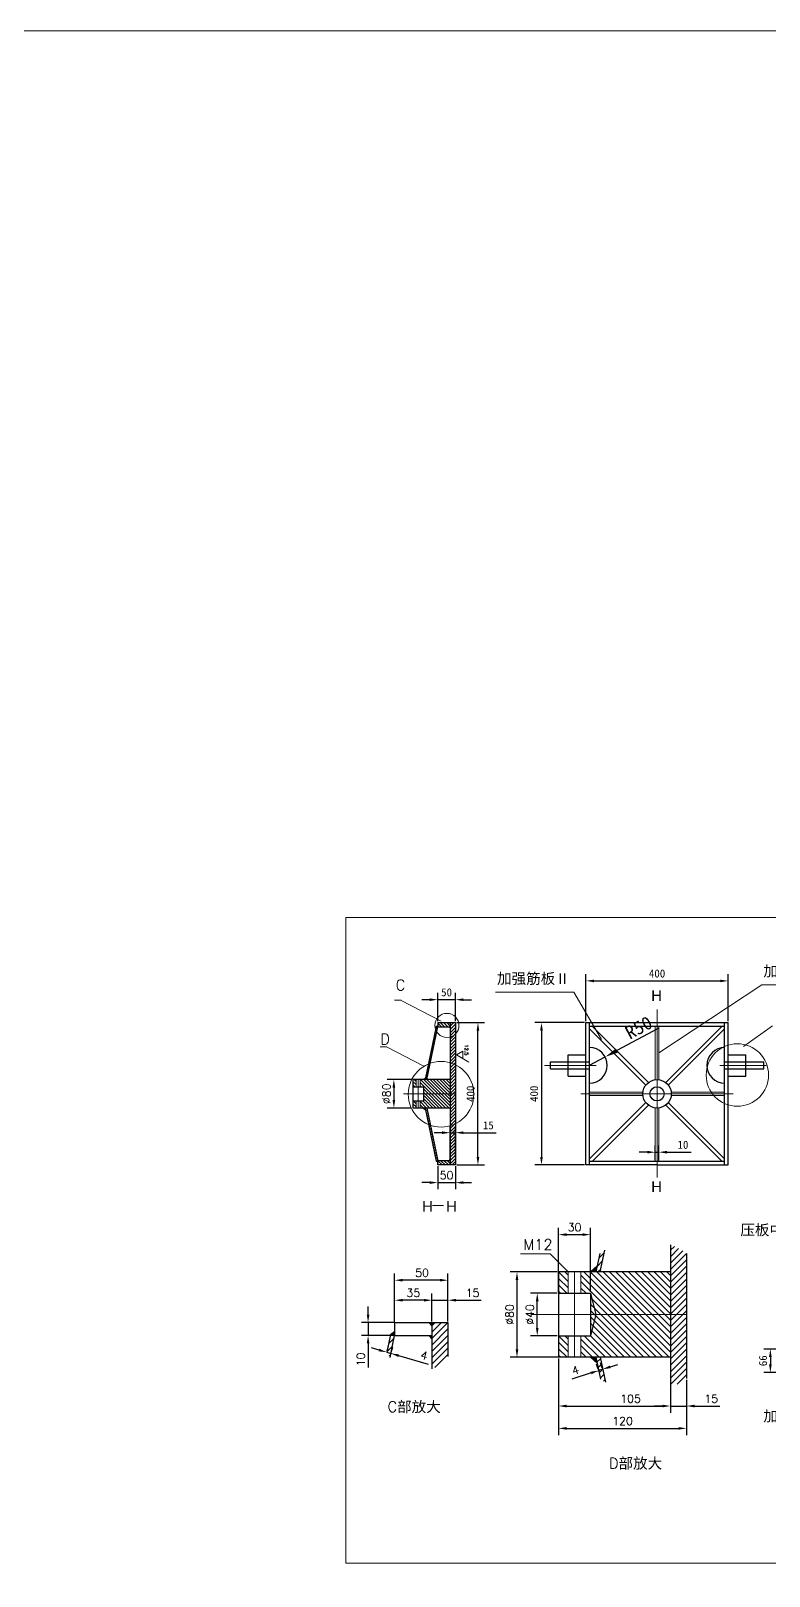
# Model space of a CAD drawing. Header units: millimetres. Extents: x 27179 to 44376, y -2108 to 7885.
# Drawn here: x 35482 to 37559, y 3542 to 7885 of the extents above; entities that cross this region are included whole.
import ezdxf
from ezdxf.lldxf.tags import DXFTag

# ---------------------------------------------------------------- set-up
doc = ezdxf.new("R2010")
doc.units = ezdxf.units.MM
doc.layers.add('DIM', color=7, linetype='Continuous')
doc.layers.add('中心线层', color=1, linetype='CENTER', lineweight=9)
doc.layers.add('标注层', color=5, linetype='Continuous', lineweight=9)
doc.styles.get("Standard").update_dxf_attribs({"font": ''})
doc.styles.get('Standard').set_extended_font_data('SimSun')
tags = doc.linetypes.add('ACAD_ISO03W100', pattern=[30, 12, -18]).pattern_tags.tags
tags[6:7] = [DXFTag(74, 4), DXFTag(75, 0), DXFTag(340, '0'), DXFTag(46, 1.0), DXFTag(50, 0.0), DXFTag(44, 0.0), DXFTag(45, 0.0)]
tags[4:5] = [DXFTag(74, 4), DXFTag(75, 0), DXFTag(340, '0'), DXFTag(46, 1.0), DXFTag(50, 0.0), DXFTag(44, 0.0), DXFTag(45, 0.0)]
tags = doc.linetypes.add('CENTER', pattern=[50.8, 31.75, -6.35, 6.35, -6.35]).pattern_tags.tags
tags[10:11] = [DXFTag(74, 4), DXFTag(75, 0), DXFTag(340, '0'), DXFTag(46, 1.0), DXFTag(50, 0.0), DXFTag(44, 0.0), DXFTag(45, 0.0)]
tags[8:9] = [DXFTag(74, 4), DXFTag(75, 0), DXFTag(340, '0'), DXFTag(46, 1.0), DXFTag(50, 0.0), DXFTag(44, 0.0), DXFTag(45, 0.0)]
tags[6:7] = [DXFTag(74, 4), DXFTag(75, 0), DXFTag(340, '0'), DXFTag(46, 1.0), DXFTag(50, 0.0), DXFTag(44, 0.0), DXFTag(45, 0.0)]
tags[4:5] = [DXFTag(74, 4), DXFTag(75, 0), DXFTag(340, '0'), DXFTag(46, 1.0), DXFTag(50, 0.0), DXFTag(44, 0.0), DXFTag(45, 0.0)]
doc.dimstyles.new('ISO-25', dxfattribs={"dimscale": 20, "dimtxt": 2.5, "dimasz": 2.5, "dimexe": 1.25, "dimexo": 0.625, "dimtad": 1, "dimtxsty": 'Standard', "dimcen": 2.5, "dimadec": 0, "dimazin": 0, "dimtfac": 1, "dimtmove": 0, "dimatfit": 3, "dimfxl": 1, "dimarcsym": 0})
pattern_1 = [(45, (441.303, 0), (-8.980256, 8.980256), [])]
pattern_2 = [(45, (335.672, -185.653), (-8.980256, 8.980256), [])]

# ---------------------------------------------------------------- blocks, each defined once
blk = doc.blocks.new('*D110')
at = {"layer": 'Defpoints', "color": 0, "lineweight": -3, "transparency": 16777216}
for p in [(36626.6, 5161.9), (36626.6, 5097.4), (36676.6, 5097.4)]:
    blk.add_point(p, dxfattribs=at)
at = {"layer": '标注层', "color": 0, "lineweight": -2, "transparency": 16777216}
for p, q in [((36626.6, 5101.1), (36626.6, 5180.7)), ((36676.6, 5101.1), (36676.6, 5180.7)), ((36604.1, 5161.9), (36581.6, 5161.9)), ((36676.6, 5161.9), (36626.6, 5161.9)), ((36699.1, 5161.9), (36721.6, 5161.9))]:
    blk.add_line(p, q, dxfattribs=at)
at = {"layer": '标注层', "color": 0, "lineweight": -3, "transparency": 16777216}
for points in [[(36604.1, 5165.7), (36604.1, 5158.2), (36626.6, 5161.9)], [(36699.1, 5165.7), (36699.1, 5158.2), (36676.6, 5161.9)]]:
    blk.add_solid(points, dxfattribs=at)
at = {"layer": '标注层', "color": 0, "transparency": 16777216, "insert": (36651.6, 5182.5), "char_height": 22.5, "attachment_point": 5}
blk.add_mtext('50', dxfattribs=at)
blk = doc.blocks.new('*D111')
at = {"layer": 'Defpoints', "color": 0, "lineweight": 9, "transparency": 16777216}
for p in [(36676.6, 5097.4), (36739.8, 5097.4), (36676.6, 4697.4)]:
    blk.add_point(p, dxfattribs=at)
at = {"layer": '标注层', "color": 0, "lineweight": -2, "transparency": 16777216}
for p, q in [((36680.4, 5097.4), (36758.6, 5097.4)), ((36739.8, 4719.9), (36739.8, 5074.9)), ((36680.4, 4697.4), (36758.6, 4697.4))]:
    blk.add_line(p, q, dxfattribs=at)
at = {"layer": '标注层', "color": 0, "lineweight": 9, "transparency": 16777216}
for points in [[(36736.1, 5074.9), (36743.6, 5074.9), (36739.8, 5097.4)], [(36736.1, 4719.9), (36743.6, 4719.9), (36739.8, 4697.4)]]:
    blk.add_solid(points, dxfattribs=at)
at = {"layer": '标注层', "color": 0, "transparency": 16777216, "insert": (36719.2, 4897.4), "char_height": 22.5, "attachment_point": 5, "rotation": 90}
blk.add_mtext('400', dxfattribs=at)
blk = doc.blocks.new('*D112')
at = {"layer": 'Defpoints', "color": 0, "lineweight": 9, "transparency": 16777216}
for p in [(36966.6, 4156.9), (37281.6, 4156.9), (37281.6, 4019.8)]:
    blk.add_point(p, dxfattribs=at)
at = {"layer": '标注层', "color": 0, "lineweight": -2, "transparency": 16777216}
for p, q in [((36966.6, 4153.2), (36966.6, 4001)), ((37281.6, 4153.2), (37281.6, 4001)), ((36989.1, 4019.8), (37259.1, 4019.8))]:
    blk.add_line(p, q, dxfattribs=at)
at = {"layer": '标注层', "color": 0, "lineweight": 9, "transparency": 16777216}
for points in [[(36989.1, 4023.5), (36989.1, 4016), (36966.6, 4019.8)], [(37259.1, 4023.5), (37259.1, 4016), (37281.6, 4019.8)]]:
    blk.add_solid(points, dxfattribs=at)
at = {"layer": '标注层', "color": 0, "transparency": 16777216, "insert": (37169.1, 4040.4), "char_height": 22.5, "attachment_point": 5}
blk.add_mtext('{\\Ftxt.shx|c0;105}', dxfattribs=at)
blk = doc.blocks.new('*D113')
at = {"layer": 'Defpoints', "color": 0, "lineweight": 9, "transparency": 16777216}
for p in [(36849.7, 4396.9), (36966.6, 4396.9), (37056.6, 4156.9)]:
    blk.add_point(p, dxfattribs=at)
at = {"layer": '标注层', "color": 0, "lineweight": -2, "transparency": 16777216}
for p, q in [((36962.8, 4396.9), (36830.9, 4396.9)), ((36849.7, 4179.4), (36849.7, 4374.4)), ((37052.8, 4156.9), (36830.9, 4156.9))]:
    blk.add_line(p, q, dxfattribs=at)
at = {"layer": '标注层', "color": 0, "lineweight": 9, "transparency": 16777216}
for points in [[(36845.9, 4374.4), (36853.4, 4374.4), (36849.7, 4396.9)], [(36845.9, 4179.4), (36853.4, 4179.4), (36849.7, 4156.9)]]:
    blk.add_solid(points, dxfattribs=at)
at = {"layer": '标注层', "color": 0, "transparency": 16777216, "insert": (36829, 4276.9), "char_height": 22.5, "attachment_point": 5, "rotation": 90}
blk.add_mtext('{\\Ftxt.shx|c0;%%c80}', dxfattribs=at)
blk = doc.blocks.new('*D114')
at = {"layer": 'Defpoints', "color": 0, "lineweight": 9, "transparency": 16777216}
for p in [(36906.6, 4336.9), (36966.6, 4336.9), (36966.6, 4216.9)]:
    blk.add_point(p, dxfattribs=at)
at = {"layer": '标注层', "color": 0, "lineweight": -2, "transparency": 16777216}
for p, q in [((36962.8, 4336.9), (36887.9, 4336.9)), ((36906.6, 4239.4), (36906.6, 4314.4)), ((36962.8, 4216.9), (36887.9, 4216.9))]:
    blk.add_line(p, q, dxfattribs=at)
at = {"layer": '标注层', "color": 0, "lineweight": 9, "transparency": 16777216}
for points in [[(36902.9, 4314.4), (36910.4, 4314.4), (36906.6, 4336.9)], [(36902.9, 4239.4), (36910.4, 4239.4), (36906.6, 4216.9)]]:
    blk.add_solid(points, dxfattribs=at)
at = {"layer": '标注层', "color": 0, "transparency": 16777216, "insert": (36886, 4276.9), "char_height": 22.5, "attachment_point": 5, "rotation": 90}
blk.add_mtext('{\\Ftxt.shx|c0;%%c40}', dxfattribs=at)
blk = doc.blocks.new('*D115')
at = {"layer": 'Defpoints', "color": 0, "lineweight": 9, "transparency": 16777216}
for p in [(37056.6, 4501.5), (36966.6, 4336.9), (37056.6, 4336.9)]:
    blk.add_point(p, dxfattribs=at)
at = {"layer": '标注层', "color": 0, "lineweight": -2, "transparency": 16777216}
for p, q in [((36966.6, 4340.7), (36966.6, 4520.3)), ((37056.6, 4340.7), (37056.6, 4520.3)), ((36989.1, 4501.5), (37034.1, 4501.5))]:
    blk.add_line(p, q, dxfattribs=at)
at = {"layer": '标注层', "color": 0, "lineweight": 9, "transparency": 16777216}
for points in [[(36989.1, 4505.3), (36989.1, 4497.8), (36966.6, 4501.5)], [(37034.1, 4505.3), (37034.1, 4497.8), (37056.6, 4501.5)]]:
    blk.add_solid(points, dxfattribs=at)
at = {"layer": '标注层', "color": 0, "transparency": 16777216, "insert": (37011.6, 4522.2), "char_height": 22.5, "attachment_point": 5}
blk.add_mtext('{\\Ftxt.shx|c0;30}', dxfattribs=at)
blk = doc.blocks.new('*D116')
at = {"layer": 'Defpoints', "color": 0, "lineweight": 9, "transparency": 16777216}
for p in [(36966.6, 4156.9), (37326.6, 4096.7), (37326.6, 3957)]:
    blk.add_point(p, dxfattribs=at)
at = {"layer": '标注层', "color": 0, "lineweight": -2, "transparency": 16777216}
for p, q in [((36966.6, 4153.2), (36966.6, 3938.2)), ((37326.6, 4092.9), (37326.6, 3938.2)), ((36989.1, 3957), (37304.1, 3957))]:
    blk.add_line(p, q, dxfattribs=at)
at = {"layer": '标注层', "color": 0, "lineweight": 9, "transparency": 16777216}
for points in [[(36989.1, 3960.7), (36989.1, 3953.2), (36966.6, 3957)], [(37304.1, 3960.7), (37304.1, 3953.2), (37326.6, 3957)]]:
    blk.add_solid(points, dxfattribs=at)
at = {"layer": '标注层', "color": 0, "transparency": 16777216, "insert": (37146.6, 3977.6), "char_height": 22.5, "attachment_point": 5}
blk.add_mtext('{\\Ftxt.shx|c0;120}', dxfattribs=at)
blk = doc.blocks.new('*D117')
at = {"layer": 'Defpoints', "color": 0, "lineweight": 9, "transparency": 16777216}
for p in [(37079.4, 4119.5), (37079.4, 4119.4), (37090.7, 4122.9)]:
    blk.add_point(p, dxfattribs=at)
at = {"layer": '标注层', "color": 0, "lineweight": -2, "transparency": 16777216}
for p, q in [((37078.3, 4122.9), (37073.7, 4137.4)), ((37089.6, 4126.5), (37085, 4140.9)), ((37112.1, 4129.8), (37133.6, 4136.6)), ((37057.9, 4112.7), (37004.3, 4095.7)), ((37090.7, 4123.1), (37079.4, 4119.5))]:
    blk.add_line(p, q, dxfattribs=at)
at = {"layer": '标注层', "color": 0, "lineweight": 9, "transparency": 16777216}
for points in [[(37111, 4133.4), (37113.3, 4126.3), (37090.7, 4123.1)], [(37056.8, 4116.3), (37059.1, 4109.1), (37079.4, 4119.5)]]:
    blk.add_solid(points, dxfattribs=at)
at = {"layer": '标注层', "color": 0, "transparency": 16777216, "insert": (37014.2, 4120.5), "char_height": 22.5, "attachment_point": 5, "rotation": 17.5521}
blk.add_mtext('{\\Ftxt.shx|c0;4}', dxfattribs=at)
blk = doc.blocks.new('*D118')
at = {"layer": 'Defpoints', "color": 0, "lineweight": 9, "transparency": 16777216}
for p in [(37326.6, 4096.7), (37281.6, 4072.8), (37326.6, 4019.8)]:
    blk.add_point(p, dxfattribs=at)
at = {"layer": '标注层', "color": 0, "lineweight": -2, "transparency": 16777216}
for p, q in [((37326.6, 4092.9), (37326.6, 4001)), ((37281.6, 4069.1), (37281.6, 4001)), ((37259.1, 4019.8), (37236.6, 4019.8)), ((37281.6, 4019.8), (37326.6, 4019.8)), ((37349.1, 4019.8), (37420.3, 4019.8))]:
    blk.add_line(p, q, dxfattribs=at)
at = {"layer": '标注层', "color": 0, "lineweight": 9, "transparency": 16777216}
for points in [[(37259.1, 4023.5), (37259.1, 4016), (37281.6, 4019.8)], [(37349.1, 4023.5), (37349.1, 4016), (37326.6, 4019.8)]]:
    blk.add_solid(points, dxfattribs=at)
at = {"layer": '标注层', "color": 0, "transparency": 16777216, "insert": (37396, 4040.4), "char_height": 22.5, "attachment_point": 5}
blk.add_mtext('{\\Ftxt.shx|c0;15}', dxfattribs=at)
blk = doc.blocks.new('*D119')
at = {"layer": 'Defpoints', "color": 0, "lineweight": 9, "transparency": 16777216}
for p in [(36505.5, 4373.4), (36505.5, 4254.1), (36655.5, 4254.1)]:
    blk.add_point(p, dxfattribs=at)
at = {"layer": '标注层', "color": 0, "lineweight": -2, "transparency": 16777216}
for p, q in [((36505.5, 4257.8), (36505.5, 4392.2)), ((36655.5, 4257.8), (36655.5, 4392.2)), ((36633, 4373.4), (36528, 4373.4))]:
    blk.add_line(p, q, dxfattribs=at)
at = {"layer": '标注层', "color": 0, "lineweight": 9, "transparency": 16777216}
for points in [[(36528, 4377.2), (36528, 4369.7), (36505.5, 4373.4)], [(36633, 4377.2), (36633, 4369.7), (36655.5, 4373.4)]]:
    blk.add_solid(points, dxfattribs=at)
at = {"layer": '标注层', "color": 0, "transparency": 16777216, "insert": (36582.7, 4394.1), "char_height": 22.5, "attachment_point": 5}
blk.add_mtext('{\\Ftxt.shx|c0;50}', dxfattribs=at)
blk = doc.blocks.new('*D120')
at = {"layer": 'Defpoints', "color": 0, "lineweight": 9, "transparency": 16777216}
for p in [(36505.5, 4317.2), (36505.5, 4254.1), (36610.5, 4254.1)]:
    blk.add_point(p, dxfattribs=at)
at = {"layer": '标注层', "color": 0, "lineweight": -2, "transparency": 16777216}
for p, q in [((36505.5, 4257.8), (36505.5, 4335.9)), ((36588, 4317.2), (36528, 4317.2)), ((36610.5, 4257.8), (36610.5, 4335.9))]:
    blk.add_line(p, q, dxfattribs=at)
at = {"layer": '标注层', "color": 0, "lineweight": 9, "transparency": 16777216}
for points in [[(36528, 4320.9), (36528, 4313.4), (36505.5, 4317.2)], [(36588, 4320.9), (36588, 4313.4), (36610.5, 4317.2)]]:
    blk.add_solid(points, dxfattribs=at)
at = {"layer": '标注层', "color": 0, "transparency": 16777216, "insert": (36558, 4337.8), "char_height": 22.5, "attachment_point": 5}
blk.add_mtext('{\\Ftxt.shx|c0;35}', dxfattribs=at)
blk = doc.blocks.new('*D121')
at = {"layer": 'Defpoints', "color": 0, "lineweight": 9, "transparency": 16777216}
for p in [(36655.5, 4317.2), (36610.5, 4254.1), (36655.5, 4254.1)]:
    blk.add_point(p, dxfattribs=at)
at = {"layer": '标注层', "color": 0, "lineweight": -2, "transparency": 16777216}
for p, q in [((36588, 4317.2), (36565.5, 4317.2)), ((36610.5, 4257.8), (36610.5, 4335.9)), ((36610.5, 4317.2), (36655.5, 4317.2)), ((36655.5, 4257.8), (36655.5, 4335.9)), ((36678, 4317.2), (36749.2, 4317.2))]:
    blk.add_line(p, q, dxfattribs=at)
at = {"layer": '标注层', "color": 0, "lineweight": 9, "transparency": 16777216}
for points in [[(36588, 4320.9), (36588, 4313.4), (36610.5, 4317.2)], [(36678, 4320.9), (36678, 4313.4), (36655.5, 4317.2)]]:
    blk.add_solid(points, dxfattribs=at)
at = {"layer": '标注层', "color": 0, "transparency": 16777216, "insert": (36724.8, 4337.8), "char_height": 22.5, "attachment_point": 5}
blk.add_mtext('{\\Ftxt.shx|c0;15}', dxfattribs=at)
blk = doc.blocks.new('*D122')
at = {"layer": 'Defpoints', "color": 0, "lineweight": 9, "transparency": 16777216}
for p in [(36430.7, 4218.1), (36509.3, 4254.1), (36509.3, 4218.1)]:
    blk.add_point(p, dxfattribs=at)
at = {"layer": '标注层', "color": 0, "lineweight": -2, "transparency": 16777216}
for p, q in [((36430.7, 4276.6), (36430.7, 4299.1)), ((36505.6, 4254.1), (36412, 4254.1)), ((36505.6, 4218.1), (36412, 4218.1)), ((36430.7, 4254.1), (36430.7, 4218.1)), ((36430.7, 4195.6), (36430.7, 4128.1))]:
    blk.add_line(p, q, dxfattribs=at)
at = {"layer": '标注层', "color": 0, "lineweight": 9, "transparency": 16777216}
for points in [[(36427, 4276.6), (36434.5, 4276.6), (36430.7, 4254.1)], [(36427, 4195.6), (36434.5, 4195.6), (36430.7, 4218.1)]]:
    blk.add_solid(points, dxfattribs=at)
at = {"layer": '标注层', "color": 0, "transparency": 16777216, "insert": (36410.1, 4150.6), "char_height": 22.5, "attachment_point": 5, "rotation": 90}
blk.add_mtext('{\\Ftxt.shx|c0;10}', dxfattribs=at)
blk = doc.blocks.new('*D123')
at = {"layer": 'Defpoints', "color": 0, "lineweight": 9, "transparency": 16777216}
for p in [(36483.4, 4170.9), (36494.9, 4167.6), (36494.9, 4167.6)]:
    blk.add_point(p, dxfattribs=at)
at = {"layer": '标注层', "color": 0, "lineweight": -2, "transparency": 16777216}
for p, q in [((36461.7, 4177.1), (36440.1, 4183.3)), ((36483.4, 4170.9), (36494.9, 4167.6)), ((36484.4, 4174.5), (36488.5, 4188.9)), ((36495.9, 4171.2), (36500.1, 4185.6)), ((36516.5, 4161.4), (36599.3, 4137.7))]:
    blk.add_line(p, q, dxfattribs=at)
at = {"layer": '标注层', "color": 0, "lineweight": 9, "transparency": 16777216}
for points in [[(36462.8, 4180.7), (36460.7, 4173.5), (36483.4, 4170.9)], [(36517.6, 4165), (36515.5, 4157.8), (36494.9, 4167.6)]]:
    blk.add_solid(points, dxfattribs=at)
at = {"layer": '标注层', "color": 0, "transparency": 16777216, "insert": (36588.7, 4162.1), "char_height": 22.5, "attachment_point": 5, "rotation": 344.0189}
blk.add_mtext('{\\Ftxt.shx|c0;4}', dxfattribs=at)
blk = doc.blocks.new('*D130')
at = {"layer": 'Defpoints', "color": 0, "lineweight": 9, "transparency": 16777216}
for p in [(37443.8, 5214.7), (37043.8, 5097.4), (37443.8, 5097.4)]:
    blk.add_point(p, dxfattribs=at)
at = {"layer": '标注层', "color": 0, "lineweight": -2, "transparency": 16777216}
for p, q in [((37043.8, 5101.1), (37043.8, 5233.4)), ((37066.3, 5214.7), (37421.3, 5214.7)), ((37443.8, 5101.1), (37443.8, 5233.4))]:
    blk.add_line(p, q, dxfattribs=at)
at = {"layer": '标注层', "color": 0, "lineweight": 9, "transparency": 16777216}
for points in [[(37066.3, 5218.4), (37066.3, 5210.9), (37043.8, 5214.7)], [(37421.3, 5218.4), (37421.3, 5210.9), (37443.8, 5214.7)]]:
    blk.add_solid(points, dxfattribs=at)
at = {"layer": '标注层', "color": 0, "transparency": 16777216, "insert": (37243.8, 5235.3), "char_height": 22.5, "attachment_point": 5}
blk.add_mtext('400', dxfattribs=at)
blk = doc.blocks.new('*D131')
at = {"layer": 'Defpoints', "color": 0, "lineweight": 9, "transparency": 16777216}
for p in [(37043.8, 5097.4), (36918.5, 4697.4), (37043.8, 4697.4)]:
    blk.add_point(p, dxfattribs=at)
at = {"layer": '标注层', "color": 0, "lineweight": -2, "transparency": 16777216}
for p, q in [((37040, 5097.4), (36899.8, 5097.4)), ((36918.5, 5074.9), (36918.5, 4719.9)), ((37040, 4697.4), (36899.8, 4697.4))]:
    blk.add_line(p, q, dxfattribs=at)
at = {"layer": '标注层', "color": 0, "lineweight": 9, "transparency": 16777216}
for points in [[(36914.8, 5074.9), (36922.3, 5074.9), (36918.5, 5097.4)], [(36914.8, 4719.9), (36922.3, 4719.9), (36918.5, 4697.4)]]:
    blk.add_solid(points, dxfattribs=at)
at = {"layer": '标注层', "color": 0, "transparency": 16777216, "insert": (36897.9, 4897.4), "char_height": 22.5, "attachment_point": 5, "rotation": 90}
blk.add_mtext('400', dxfattribs=at)
blk = doc.blocks.new('*D134')
at = {"layer": 'Defpoints', "color": 0, "lineweight": -3, "transparency": 16777216}
for p in [(37097.8, 5001), (37053.8, 4977.4)]:
    blk.add_point(p, dxfattribs=at)
at = {"layer": '标注层', "color": 0, "lineweight": -2, "transparency": 16777216}
for p, q in [((37246.9, 5081), (37130.9, 5018.8)), ((37053.8, 4977.4), (37097.8, 5001))]:
    blk.add_line(p, q, dxfattribs=at)
at = {"layer": '标注层', "color": 0, "lineweight": -3, "transparency": 16777216}
blk.add_solid([(37127.9, 5024.3), (37133.8, 5013.2), (37097.8, 5001)], dxfattribs=at)
at = {"layer": '标注层', "color": 0, "transparency": 16777216, "insert": (37192.1, 5083.5), "char_height": 37.5, "attachment_point": 5, "rotation": 28.2328}
blk.add_mtext('R50', dxfattribs=at)
blk = doc.blocks.new('*D136')
at = {"layer": 'Defpoints', "color": 0, "lineweight": 9, "transparency": 16777216}
for p in [(37238.8, 4707.4), (37248.8, 4733.2), (37248.8, 4707.4)]:
    blk.add_point(p, dxfattribs=at)
at = {"layer": '标注层', "color": 0, "lineweight": -2, "transparency": 16777216}
for p, q in [((37238.8, 4711.1), (37238.8, 4752)), ((37248.8, 4711.1), (37248.8, 4752)), ((37216.3, 4733.2), (37193.8, 4733.2)), ((37238.8, 4733.2), (37248.8, 4733.2)), ((37271.3, 4733.2), (37339.3, 4733.2))]:
    blk.add_line(p, q, dxfattribs=at)
at = {"layer": '标注层', "color": 0, "lineweight": 9, "transparency": 16777216}
for points in [[(37216.3, 4737), (37216.3, 4729.5), (37238.8, 4733.2)], [(37271.3, 4737), (37271.3, 4729.5), (37248.8, 4733.2)]]:
    blk.add_solid(points, dxfattribs=at)
at = {"layer": '标注层', "color": 0, "transparency": 16777216, "insert": (37316.5, 4753.9), "char_height": 22.5, "attachment_point": 5}
blk.add_mtext('10', dxfattribs=at)
blk = doc.blocks.new('*D138')
at = {"layer": 'Defpoints', "color": 0, "lineweight": 9, "transparency": 16777216}
for p in [(37586.8, 4180), (37562.5, 4114), (37586.8, 4114)]:
    blk.add_point(p, dxfattribs=at)
at = {"layer": '标注层', "color": 0, "lineweight": -2, "transparency": 16777216}
for p, q in [((37583.1, 4180), (37543.7, 4180)), ((37562.5, 4157.5), (37562.5, 4136.5)), ((37583.1, 4114), (37543.7, 4114))]:
    blk.add_line(p, q, dxfattribs=at)
at = {"layer": '标注层', "color": 0, "lineweight": 9, "transparency": 16777216}
for points in [[(37558.7, 4157.5), (37566.2, 4157.5), (37562.5, 4180)], [(37558.7, 4136.5), (37566.2, 4136.5), (37562.5, 4114)]]:
    blk.add_solid(points, dxfattribs=at)
at = {"layer": '标注层', "color": 0, "transparency": 16777216, "insert": (37541.9, 4147), "char_height": 22.5, "attachment_point": 5, "rotation": 90}
blk.add_mtext('66', dxfattribs=at)
blk = doc.blocks.new('*D171')
at = {"layer": 'Defpoints', "color": 0, "lineweight": 9, "transparency": 16777216}
for p in [(36556.6, 4937.4), (36503.3, 4857.4), (36556.6, 4857.4)]:
    blk.add_point(p, dxfattribs=at)
at = {"layer": '标注层', "color": 0, "lineweight": -2, "transparency": 16777216}
for p, q in [((36552.9, 4937.4), (36484.5, 4937.4)), ((36503.3, 4914.9), (36503.3, 4879.9)), ((36552.9, 4857.4), (36484.5, 4857.4))]:
    blk.add_line(p, q, dxfattribs=at)
at = {"layer": '标注层', "color": 0, "lineweight": 9, "transparency": 16777216}
for points in [[(36499.5, 4914.9), (36507, 4914.9), (36503.3, 4937.4)], [(36499.5, 4879.9), (36507, 4879.9), (36503.3, 4857.4)]]:
    blk.add_solid(points, dxfattribs=at)
at = {"layer": '标注层', "color": 0, "transparency": 16777216, "insert": (36482.6, 4897.4), "char_height": 22.5, "attachment_point": 5, "rotation": 90}
blk.add_mtext('{\\Ftxt.shx|c0;%%c80}', dxfattribs=at)
blk = doc.blocks.new('*D172')
at = {"layer": 'Defpoints', "color": 0, "lineweight": 9, "transparency": 16777216}
for p in [(36626.6, 4697.4), (36676.6, 4697.4), (36676.6, 4647.7)]:
    blk.add_point(p, dxfattribs=at)
at = {"layer": '标注层', "color": 0, "lineweight": -2, "transparency": 16777216}
for p, q in [((36626.6, 4693.6), (36626.6, 4629)), ((36676.6, 4693.6), (36676.6, 4629)), ((36604.1, 4647.7), (36581.6, 4647.7)), ((36626.6, 4647.7), (36676.6, 4647.7)), ((36699.1, 4647.7), (36721.6, 4647.7))]:
    blk.add_line(p, q, dxfattribs=at)
at = {"layer": '标注层', "color": 0, "lineweight": 9, "transparency": 16777216}
for points in [[(36604.1, 4651.5), (36604.1, 4644), (36626.6, 4647.7)], [(36699.1, 4651.5), (36699.1, 4644), (36676.6, 4647.7)]]:
    blk.add_solid(points, dxfattribs=at)
at = {"layer": '标注层', "color": 0, "transparency": 16777216, "insert": (36651.6, 4668.4), "char_height": 22.5, "attachment_point": 5}
blk.add_mtext('{\\Ftxt.shx|c0;50}', dxfattribs=at)
blk = doc.blocks.new('*D173')
at = {"layer": 'Defpoints', "color": 0, "lineweight": 9, "transparency": 16777216}
for p in [(36676.6, 4788.1), (36661.6, 4709.4), (36676.6, 4715.9)]:
    blk.add_point(p, dxfattribs=at)
at = {"layer": '标注层', "color": 0, "lineweight": -2, "transparency": 16777216}
for p, q in [((36639.1, 4788.1), (36616.6, 4788.1)), ((36661.6, 4713.1), (36661.6, 4806.8)), ((36661.6, 4788.1), (36676.6, 4788.1)), ((36676.6, 4719.6), (36676.6, 4806.8)), ((36699.1, 4788.1), (36791.4, 4788.1))]:
    blk.add_line(p, q, dxfattribs=at)
at = {"layer": '标注层', "color": 0, "lineweight": 9, "transparency": 16777216}
for points in [[(36639.1, 4791.8), (36639.1, 4784.3), (36661.6, 4788.1)], [(36699.1, 4791.8), (36699.1, 4784.3), (36676.6, 4788.1)]]:
    blk.add_solid(points, dxfattribs=at)
at = {"layer": '标注层', "color": 0, "transparency": 16777216, "insert": (36768.9, 4808.7), "char_height": 22.5, "attachment_point": 5}
blk.add_mtext('15', dxfattribs=at)

msp = doc.modelspace()

# ---------------------------------------------------------------- hatches: boundary and pattern name
at = {"lineweight": 9}
h = msp.add_hatch(dxfattribs=at)
h.set_pattern_fill('ANSI31', color=5, scale=2, style=0)
h.paths.add_polyline_path([(36626.613, 5085.36), (36622.732, 5086.33), (36591.613, 4937.36), (36595.613, 4937.36)])
h.paths.add_polyline_path([(36622.732, 4708.39), (36626.613, 4709.36), (36595.613, 4857.36), (36591.613, 4857.36)])
at = {"lineweight": -3}
for points in [[(36626.613, 5089.002), (36622.732, 5086.33), (36626.613, 5085.36)], [(36586.613, 4937.36), (36591.613, 4937.36), (36592.803, 4943.058)], [(36592.803, 4851.662), (36591.613, 4857.36), (36586.613, 4857.36)], [(36626.613, 4709.36), (36622.732, 4708.39), (36626.613, 4705.718)], [(37056.589, 4396.944), (37071.589, 4396.944), (37075.16, 4414.038)], [(36505.471, 4228.993), (36493.829, 4220.977), (36505.471, 4218.067)], [(37075.16, 4139.85), (37071.589, 4156.944), (37056.589, 4156.944)]]:
    msp.add_hatch(color=256, dxfattribs=at).paths.add_polyline_path(points)
at = {"lineweight": 9}
h = msp.add_hatch(dxfattribs=at)
h.set_pattern_fill('ANSI31', color=5, scale=2, angle=90, style=0)
h.paths.add_polyline_path([(36661.613, 5085.36), (36661.613, 5094.36), (36658.613, 5097.36), (36626.613, 5097.36), (36626.613, 5085.36)])
h.paths.add_polyline_path([(36658.613, 4697.36), (36661.613, 4700.36), (36661.613, 4709.36), (36626.613, 4709.36), (36626.613, 4697.36)])
at = {"lineweight": -3}
h = msp.add_hatch(color=256, dxfattribs=at)
h.paths.add_polyline_path([(36658.613, 5097.36), (36661.613, 5094.36), (36661.613, 5097.36)])
h.paths.add_polyline_path([(36661.613, 5094.36), (36664.613, 5097.36), (36661.613, 5097.36)])
h.paths.add_polyline_path([(36661.613, 5082.36), (36661.613, 5085.36), (36658.613, 5085.36)])
at = {"lineweight": 9}
h = msp.add_hatch(dxfattribs=at)
h.set_pattern_fill('ANSI31', color=5, scale=2, style=0)
h.paths.add_polyline_path([(36661.613, 4897.36), (36676.613, 4897.36), (36676.613, 5097.36), (36664.613, 5097.36), (36661.613, 5094.36)])
h.paths.add_polyline_path([(36661.613, 4705.86), (36661.613, 4700.36), (36664.613, 4697.36), (36676.613, 4697.36), (36676.613, 4897.36), (36661.613, 4897.36)])
at = {"lineweight": -3}
h = msp.add_hatch(color=256, dxfattribs=at)
h.paths.add_polyline_path([(36661.613, 4697.36), (36658.613, 4697.36), (36661.613, 4700.36)])
h.paths.add_polyline_path([(36664.613, 4697.36), (36661.613, 4697.36), (36661.613, 4700.36)])
h.paths.add_polyline_path([(36661.613, 4709.36), (36658.613, 4709.36), (36661.613, 4712.36)])
at = {"lineweight": 9}
h = msp.add_hatch(dxfattribs=at)
h.set_pattern_fill('ANSI31', color=5, scale=4, style=0)
h.set_pattern_definition(pattern_1)
h.paths.add_polyline_path([(37096.323, 4457.737, 0.01922003), (37082.439, 4448.881), (37071.589, 4396.944), (37083.589, 4396.944)])
h.paths.add_polyline_path([(37084.468, 4095.294, 0.01902358), (37098.306, 4086.682), (37083.589, 4156.944), (37071.589, 4156.944)])
h = msp.add_hatch(dxfattribs=at)
h.set_pattern_fill('ANSI31', color=5, scale=4, style=0)
h.set_pattern_definition(pattern_1)
h.paths.add_polyline_path([(37326.589, 4448.893, 0.05961978), (37281.589, 4472.722), (37281.589, 4276.944), (37326.589, 4276.944)])
h.paths.add_polyline_path([(37326.589, 4276.944), (37281.589, 4276.944), (37281.589, 4072.843, 0.05961978), (37326.589, 4096.672)])
h = msp.add_hatch(dxfattribs=at)
h.set_pattern_fill('ANSI31', color=5, scale=4, angle=90, style=0)
h.paths.add_polyline_path([(37281.589, 4276.944), (37281.589, 4396.944), (37176.589, 4396.944), (37029.589, 4396.944), (37029.589, 4336.944), (37056.589, 4336.944), (37056.589, 4276.944)])
h.paths.add_polyline_path([(37176.589, 4156.944), (37281.589, 4156.944), (37281.589, 4276.944), (37056.589, 4276.944), (37056.589, 4216.944), (37029.589, 4216.944), (37029.589, 4156.944)])
h.paths.add_polyline_path([(36993.589, 4216.944), (36966.589, 4216.944), (36966.589, 4156.944), (36993.589, 4156.944)])
h.paths.add_polyline_path([(36993.589, 4396.944), (36966.589, 4396.944), (36966.589, 4336.944), (36993.589, 4336.944)])
h = msp.add_hatch(dxfattribs=at)
h.set_pattern_fill('ANSI31', color=5, scale=4, style=0)
h.set_pattern_definition(pattern_2)
h.paths.add_polyline_path([(36483.361, 4170.865, 0.04177303), (36492.594, 4156.592), (36505.471, 4218.067), (36493.829, 4220.977)])
at = {"lineweight": -3}
h = msp.add_hatch(color=256, dxfattribs=at)
h.paths.add_polyline_path([(36601.471, 4254.067), (36610.471, 4245.067), (36610.471, 4254.067)])
h.paths.add_polyline_path([(36610.471, 4245.067), (36619.471, 4254.067), (36610.471, 4254.067)])
h.paths.add_polyline_path([(36610.471, 4209.067), (36610.471, 4218.067), (36601.471, 4218.067)])
at = {"lineweight": 9}
h = msp.add_hatch(dxfattribs=at)
h.set_pattern_fill('ANSI31', color=5, scale=4, style=0)
h.set_pattern_definition(pattern_2)
h.paths.add_polyline_path([(36655.471, 4254.067), (36619.471, 4254.067), (36610.471, 4245.067), (36610.471, 4124.018, 0.14214356), (36655.471, 4158.674)])
at = {"layer": 'DIM', "lineweight": 9}
h = msp.add_hatch(dxfattribs=at)
h.set_pattern_fill('ANSI31', color=5, scale=2, angle=90, style=0)
h.paths.add_polyline_path([(36661.613, 4937.36), (36626.613, 4937.36), (36577.613, 4937.36), (36577.613, 4917.36), (36586.613, 4917.36), (36586.613, 4897.36), (36661.613, 4897.36)])
h.paths.add_polyline_path([(36661.613, 4897.36), (36586.613, 4897.36), (36586.613, 4877.36), (36577.613, 4877.36), (36577.613, 4857.36), (36626.613, 4857.36), (36661.613, 4857.36)])
h.paths.add_polyline_path([(36565.613, 4937.36), (36556.613, 4937.36), (36556.613, 4917.36), (36565.613, 4917.36)])
h.paths.add_polyline_path([(36565.613, 4877.36), (36556.613, 4877.36), (36556.613, 4857.36), (36565.613, 4857.36)])

# ---------------------------------------------------------------- linework, layer by layer
at = {"color": 5, "lineweight": 9}
for p, q in [((37009.986, 5182.624), (36789.165, 5182.624)), ((37009.986, 5182.624), (37087.336, 5050.177)), ((37538.463, 5203.67), (37248.773, 5012.203)), ((37759.283, 5203.67), (37538.463, 5203.67)), ((36504.602, 5160.227), (36523.643, 5160.227)), ((36636.652, 5101.614), (36523.87, 5160.005)), ((37487.131, 5030.015), (37568.044, 5088.628)), ((36464.683, 5028.929), (36483.724, 5028.929)), ((36587.996, 4974.839), (36483.951, 5028.707)), ((36679.059, 5006.44), (36714.155, 4986.178)), ((36611.599, 4583.021), (36643.365, 4583.021)), ((36859.649, 4447.581), (36942.909, 4447.581)), ((36942.909, 4447.581), (36993.589, 4396.944)), ((36483.361, 4170.865), (36508.455, 4163.678)), ((37090.715, 4122.924), (37069.515, 4116.219))]:
    msp.add_line(p, q, dxfattribs=at)
at = {"lineweight": -3}
for p, q in [((36622.732, 5086.33), (36591.613, 4937.36)), ((36622.732, 5086.33), (36626.613, 5089.002)), ((36622.732, 5086.33), (36626.613, 5085.36)), ((36626.613, 5097.36), (36626.613, 5085.36)), ((36658.613, 5097.36), (36661.613, 5094.36)), ((36658.613, 5085.36), (36661.613, 5082.36)), ((36661.613, 5094.36), (36664.613, 5097.36)), ((36556.613, 4917.36), (36586.613, 4917.36)), ((36586.613, 4937.36), (36592.803, 4943.058)), ((36586.613, 4917.36), (36586.613, 4877.36)), ((36661.613, 4937.36), (36626.613, 4937.36)), ((36556.613, 4877.36), (36586.613, 4877.36)), ((36586.613, 4857.36), (36592.803, 4851.662)), ((36661.613, 4857.36), (36626.613, 4857.36)), ((36622.732, 4708.39), (36626.613, 4709.36)), ((36622.732, 4708.39), (36626.613, 4705.718)), ((36626.613, 4697.36), (36626.613, 4709.36)), ((36658.613, 4709.36), (36661.613, 4712.36)), ((36658.613, 4697.36), (36661.613, 4700.36)), ((36661.613, 4700.36), (36664.613, 4697.36)), ((37082.439, 4448.881), (37071.589, 4396.944)), ((37056.589, 4396.944), (37075.16, 4414.038)), ((37281.589, 4396.944), (37176.589, 4396.944)), ((36966.589, 4336.944), (37056.589, 4336.944)), ((37056.589, 4336.944), (37056.589, 4216.944)), ((37056.589, 4336.944), (37071.589, 4276.944)), ((37071.589, 4276.944), (37056.589, 4216.944)), ((36493.829, 4220.977), (36483.361, 4170.865)), ((36493.829, 4220.977), (36505.471, 4228.993)), ((36493.829, 4220.977), (36505.471, 4218.067)), ((36505.471, 4254.067), (36505.471, 4218.067)), ((36601.471, 4254.067), (36610.471, 4245.067)), ((36601.471, 4218.067), (36610.471, 4209.067)), ((36610.471, 4245.067), (36619.471, 4254.067)), ((36966.589, 4216.944), (37056.589, 4216.944)), ((37056.589, 4156.944), (37075.16, 4139.85)), ((37281.589, 4156.944), (37176.589, 4156.944))]:
    msp.add_line(p, q, dxfattribs=at)
for p, q in [((36595.613, 4937.36), (36626.613, 5085.36)), ((36626.613, 5097.36), (36676.613, 5097.36)), ((36626.613, 5085.36), (36661.613, 5085.36)), ((36661.613, 5097.36), (36661.613, 4897.36)), ((36676.613, 5097.36), (36676.613, 4697.36)), ((37043.773, 5097.36), (37443.773, 5097.36)), ((37043.773, 4697.36), (37043.773, 5097.36)), ((37053.773, 4697.36), (37053.773, 5097.36)), ((37053.773, 5087.36), (37433.773, 5087.36)), ((37433.773, 4697.36), (37433.773, 5097.36)), ((37443.773, 4697.36), (37443.773, 5097.36)), ((36993.773, 4947.36), (36993.773, 5007.36)), ((36993.773, 5007.36), (37043.773, 5007.36)), ((37443.773, 5007.36), (37493.773, 5007.36)), ((37493.773, 4947.36), (37493.773, 5007.36)), ((36943.773, 4967.36), (36943.773, 4987.36)), ((36943.773, 4987.36), (37053.773, 4987.36)), ((36943.773, 4967.36), (37053.773, 4967.36)), ((37433.773, 4987.36), (37543.773, 4987.36)), ((37433.773, 4967.36), (37543.773, 4967.36)), ((37543.773, 4967.36), (37543.773, 4987.36)), ((36626.613, 4937.36), (36556.613, 4937.36)), ((36556.613, 4937.36), (36556.613, 4857.36)), ((36993.773, 4947.36), (37043.773, 4947.36)), ((37443.773, 4947.36), (37493.773, 4947.36)), ((36661.613, 4897.36), (36661.613, 4705.86)), ((36626.613, 4857.36), (36556.613, 4857.36)), ((36626.613, 4857.36), (36586.613, 4857.36)), ((36591.613, 4857.36), (36622.732, 4708.39)), ((36595.613, 4857.36), (36626.613, 4709.36)), ((36661.613, 4847.36), (36661.613, 4697.36)), ((36661.613, 4709.36), (36626.613, 4709.36)), ((36676.613, 4697.36), (36626.613, 4697.36)), ((37243.773, 4697.36), (37043.773, 4697.36)), ((37433.773, 4707.36), (37053.773, 4707.36)), ((37243.773, 4697.36), (37443.773, 4697.36)), ((37083.589, 4396.944), (37096.323, 4457.737)), ((37281.589, 4472.722), (37281.589, 4276.944)), ((37326.589, 4448.893), (37326.589, 4096.672)), ((37176.589, 4396.944), (36966.589, 4396.944)), ((36966.589, 4396.944), (36966.589, 4156.944)), ((37281.589, 4276.944), (37281.589, 4072.843)), ((36492.594, 4156.592), (36505.471, 4218.067)), ((36505.471, 4254.067), (36655.471, 4254.067)), ((36505.471, 4218.067), (36610.471, 4218.067)), ((36610.471, 4254.067), (36610.471, 4124.018)), ((36655.471, 4254.067), (36655.471, 4158.674)), ((37176.589, 4156.944), (36966.589, 4156.944)), ((37071.589, 4156.944), (37084.468, 4095.294)), ((37083.589, 4156.944), (37098.306, 4086.682))]:
    msp.add_line(p, q)
at = {"linetype": 'ACAD_ISO03W100', "lineweight": 5, "ltscale": 0.5}
for p, q in [((37060.844, 5087.36), (37219.246, 4928.958)), ((37238.773, 5087.36), (37238.773, 4937.046)), ((37248.773, 5087.36), (37248.773, 4937.046)), ((37426.702, 5087.36), (37268.3, 4928.958)), ((37053.773, 5080.289), (37212.175, 4921.887)), ((37433.773, 5080.289), (37275.371, 4921.887)), ((37053.773, 4902.36), (37204.087, 4902.36)), ((37053.773, 4892.36), (37204.087, 4892.36)), ((37053.773, 4714.431), (37212.175, 4872.833)), ((37060.844, 4707.36), (37219.246, 4865.762)), ((37426.702, 4707.36), (37268.3, 4865.762)), ((37433.773, 4714.431), (37275.371, 4872.833)), ((37433.773, 4902.36), (37283.46, 4902.36)), ((37433.773, 4892.36), (37283.46, 4892.36)), ((37238.773, 4707.36), (37238.773, 4857.674)), ((37248.773, 4707.36), (37248.773, 4857.674)), ((36993.589, 4396.944), (36993.589, 4336.944)), ((37029.589, 4396.944), (37029.589, 4336.944)), ((36993.589, 4216.944), (36993.589, 4156.944)), ((37029.589, 4216.944), (37029.589, 4156.944))]:
    msp.add_line(p, q, dxfattribs=at)
at = {"color": 3, "lineweight": 9}
msp.add_lwpolyline([(27178.52, 7885.007), (44376.371, 7885.007), (44376.371, -2107.777), (27178.52, -2107.777)], close=True, dxfattribs=at)
at = {"lineweight": 9}
msp.add_lwpolyline([(36368.578, 5392.848), (38613.546, 5392.848), (38613.546, 3578.245), (36368.578, 3578.245)], close=True, dxfattribs=at)
at = {"color": 5, "lineweight": 9}
msp.add_lwpolyline([(36679.059, 5006.44), (36696.933, 4996.121), (36696.933, 5016.76)], close=True, dxfattribs=at)
for centre, radius in [((36652.528, 5089.556), 33.971), ((37469.676, 4950.037), 87.763), ((36635.924, 4895.973), 92.288)]:
    msp.add_circle(centre, radius, dxfattribs=at)
for radius in [40, 20]:
    msp.add_circle((37243.773, 4897.36), radius)
at = {"lineweight": -3}
for centre, start, end in [((37053.773, 4977.36), 270, 90), ((37433.773, 4977.36), 90, 270)]:
    msp.add_arc(centre, 50, start, end, dxfattribs=at)
at = {"layer": '中心线层'}
for p, q in [((37243.773, 5134.591), (37243.773, 4662.282)), ((36927.141, 4977.36), (37072.589, 4977.36)), ((37420.71, 4977.36), (37550.426, 4977.36)), ((36565.613, 4937.36), (36565.613, 4917.36)), ((36571.613, 4937.36), (36571.613, 4857.36)), ((36577.613, 4937.36), (36577.613, 4917.36)), ((36530.816, 4897.36), (36676.613, 4897.36)), ((36565.613, 4877.36), (36565.613, 4857.36)), ((36577.613, 4877.36), (36577.613, 4857.36)), ((37029.273, 4897.36), (37458.273, 4897.36)), ((37011.589, 4396.944), (37011.589, 4156.944)), ((36889.197, 4276.944), (37326.589, 4276.944))]:
    msp.add_line(p, q, dxfattribs=at)

# ---------------------------------------------------------------- texts
at = {"color": 5, "lineweight": 9, "insert": (36712.467, 5035.642), "char_height": 10, "width": 39.33317, "attachment_point": 1, "rotation": 270}
msp.add_mtext('{\\Ftxt.shx|c0;12.5}', dxfattribs=at)
at = {"color": 5, "lineweight": 9, "insert": (36867.493, 4488.488), "char_height": 30, "width": 232.59167, "attachment_point": 1}
msp.add_mtext('{\\Ftxt.shx|c0;\\C5;M12}', dxfattribs=at)
at = {"layer": '标注层', "char_height": 30, "width": 232.59167, "attachment_point": 1}
for s, insert in [('{\\C5;加强筋板Ⅰ}', (37542.786, 5257.485)), ('{\\Ftxt.shx|c0;\\C5;C}', (36508.241, 5217.834)), ('{\\C5;加强筋板Ⅱ}', (36793.488, 5236.438)), ('{\\fArial|b0|i0|c0|p32;\\C5;H}', (37227.446, 5188.246)), ('{\\Ftxt.shx|c0;\\C5;D}', (36465.245, 5066.044)), ('{\\fArial|b0|i0|c0|p32;\\C5;H}', (37227.446, 4651.218)), ('{\\fArial|b0|i0|c0|p32;\\C5;H}', (36582.462, 4595.981)), ('{\\fArial|b0|i0|c0|p32;\\C5;H}', (36650.23, 4595.981)), ('{\\C5;压板中心线}', (37478.072, 4529.74)), ('{\\Ftxt.shx|c0;\\C5;C\\fSimSun|b0|i0|c134|p2;部放大}', (36485.375, 4032.774)), ('{\\C5;加强筋板Ⅰ}', (37542.786, 4006.624)), ('{\\Ftxt.shx|c0;\\C5;D\\fSimSun|b0|i0|c134|p2;部放大}', (37108.296, 3873.845))]:
    msp.add_mtext(s, dxfattribs=dict(at, insert=insert))

# ---------------------------------------------------------------- dimensions: what is measured, and where the dimension line sits
at = {"layer": '标注层'}
for base, p1, p2, picture, middle in [((37443.773, 5214.683), (37043.773, 5097.36), (37443.773, 5097.36), '*D130', (37243.773, 5235.308)), ((36626.613, 5161.906), (36676.613, 5097.36), (36626.613, 5097.36), '*D110', (36651.613, 5182.531)), ((37248.773, 4733.231), (37238.773, 4707.36), (37248.773, 4707.36), '*D136', (37316.523, 4753.856))]:
    dim = msp.add_linear_dim(base=base, p1=p1, p2=p2, dimstyle='ISO-25', override={"dimscale": 15, "dimtxt": 1.5, "dimasz": 1.5, "dimexo": 0.25}, dxfattribs=at)
    dim.commit()
    dim.dimension.update_dxf_attribs({"geometry": picture, "text_midpoint": middle})
dim = msp.add_radius_dim(center=(37053.773, 4977.36), mpoint=(37097.825, 5001.013), dimstyle='ISO-25', override={"dimscale": 15}, dxfattribs=at)
dim.commit()
dim.dimension.update_dxf_attribs({"geometry": '*D134', "text_midpoint": (37192.08, 5083.544)})
for base, p1, p2, picture, middle in [((36739.817, 5097.36), (36676.613, 4697.36), (36676.613, 5097.36), '*D111', (36719.192, 4897.36)), ((36918.509, 4697.36), (37043.773, 5097.36), (37043.773, 4697.36), '*D131', (36897.884, 4897.36)), ((37562.476, 4113.979), (37586.815, 4179.979), (37586.815, 4113.979), '*D138', (37541.851, 4146.979))]:
    dim = msp.add_linear_dim(base=base, p1=p1, p2=p2, angle=90, dimstyle='ISO-25', override={"dimscale": 15, "dimtxt": 1.5, "dimasz": 1.5, "dimexo": 0.25}, dxfattribs=at)
    dim.commit()
    dim.dimension.update_dxf_attribs({"geometry": picture, "text_midpoint": middle})
for base, p1, p2, text, picture, middle in [((36503.253, 4857.36), (36556.613, 4937.36), (36556.613, 4857.36), '{\\Ftxt.shx|c0;%%c<>}', '*D171', (36482.628, 4897.36)), ((36430.722, 4218.067), (36509.347, 4254.067), (36509.347, 4218.067), '{\\Ftxt.shx|c0;10}', '*D122', (36410.097, 4150.567))]:
    dim = msp.add_linear_dim(base=base, p1=p1, p2=p2, angle=90, text=text, dimstyle='ISO-25', override={"dimscale": 15, "dimtxt": 1.5, "dimasz": 1.5, "dimexo": 0.25}, dxfattribs=at)
    dim.commit()
    dim.dimension.update_dxf_attribs({"geometry": picture, "text_midpoint": middle})
dim = msp.add_linear_dim(base=(36676.613, 4788.092), p1=(36661.613, 4709.36), p2=(36676.613, 4715.881), dimstyle='ISO-25', override={"dimscale": 15, "dimtxt": 1.5, "dimasz": 1.5, "dimexo": 0.25}, dxfattribs=at)
dim.commit()
dim.dimension.update_dxf_attribs({"geometry": '*D173', "text_midpoint": (36768.861, 4788.092), "dimtype": 160})
for base, p1, p2, text, picture, middle in [((36676.613, 4647.747), (36626.613, 4697.36), (36676.613, 4697.36), '{\\Ftxt.shx|c0;<>}', '*D172', (36651.613, 4647.747)), ((37056.589, 4501.53), (36966.589, 4336.944), (37056.589, 4336.944), '{\\Ftxt.shx|c0;30}', '*D115', (37011.589, 4501.53)), ((36505.471, 4373.431), (36655.471, 4254.067), (36505.471, 4254.067), '{\\Ftxt.shx|c0;50}', '*D119', (36582.654, 4373.431)), ((37281.589, 4019.757), (36966.589, 4156.944), (37281.589, 4156.944), '{\\Ftxt.shx|c0;105}', '*D112', (37169.089, 4019.757))]:
    dim = msp.add_linear_dim(base=base, p1=p1, p2=p2, text=text, dimstyle='ISO-25', override={"dimscale": 15, "dimtxt": 1.5, "dimasz": 1.5, "dimexo": 0.25}, dxfattribs=at)
    dim.commit()
    dim.dimension.update_dxf_attribs({"geometry": picture, "text_midpoint": middle, "dimtype": 160})
for base, p1, p2, angle, text, picture, middle, dimtype in [((36849.656, 4396.944), (37056.589, 4156.944), (36966.589, 4396.944), 90, '{\\Ftxt.shx|c0;%%c80}', '*D113', (36849.656, 4276.944), 160), ((36906.622, 4336.944), (36966.589, 4216.944), (36966.589, 4336.944), 90, '{\\Ftxt.shx|c0;%%c40}', '*D114', (36906.622, 4276.944), 160), ((36494.892, 4167.562), (36483.361, 4170.865), (36494.892, 4167.562), 344.018894, '{\\Ftxt.shx|c0;4}', '*D123', (36583.036, 4142.319), 161)]:
    dim = msp.add_linear_dim(base=base, p1=p1, p2=p2, angle=angle, text=text, dimstyle='ISO-25', override={"dimscale": 15, "dimtxt": 1.5, "dimasz": 1.5, "dimexo": 0.25}, dxfattribs=at)
    dim.commit()
    dim.dimension.update_dxf_attribs({"geometry": picture, "text_midpoint": middle, "dimtype": dimtype})
for base, p1, p2, text, picture, middle in [((36505.471, 4317.168), (36610.471, 4254.067), (36505.471, 4254.067), '{\\Ftxt.shx|c0;35}', '*D120', (36557.971, 4337.793)), ((36655.471, 4317.168), (36610.471, 4254.067), (36655.471, 4254.067), '{\\Ftxt.shx|c0;15}', '*D121', (36724.846, 4337.793)), ((37326.589, 3956.971), (36966.589, 4156.944), (37326.589, 4096.672), '{\\Ftxt.shx|c0;120}', '*D116', (37146.589, 3977.596)), ((37326.589, 4019.757), (37281.589, 4072.843), (37326.589, 4096.672), '{\\Ftxt.shx|c0;15}', '*D118', (37395.964, 4040.382))]:
    dim = msp.add_linear_dim(base=base, p1=p1, p2=p2, text=text, dimstyle='ISO-25', override={"dimscale": 15, "dimtxt": 1.5, "dimasz": 1.5, "dimexo": 0.25}, dxfattribs=at)
    dim.commit()
    dim.dimension.update_dxf_attribs({"geometry": picture, "text_midpoint": middle})
dim = msp.add_aligned_dim(p1=(37090.715, 4122.924), p2=(37079.441, 4119.358), distance=-0.133, text='{\\Ftxt.shx|c0;4}', dimstyle='ISO-25', override={"dimscale": 15, "dimtxt": 1.5, "dimasz": 1.5, "dimexo": 0.25}, dxfattribs=at)
dim.commit()
dim.dimension.update_dxf_attribs({"geometry": '*D117', "text_midpoint": (37014.187, 4120.49)})

doc.saveas('drawing.dxf')
